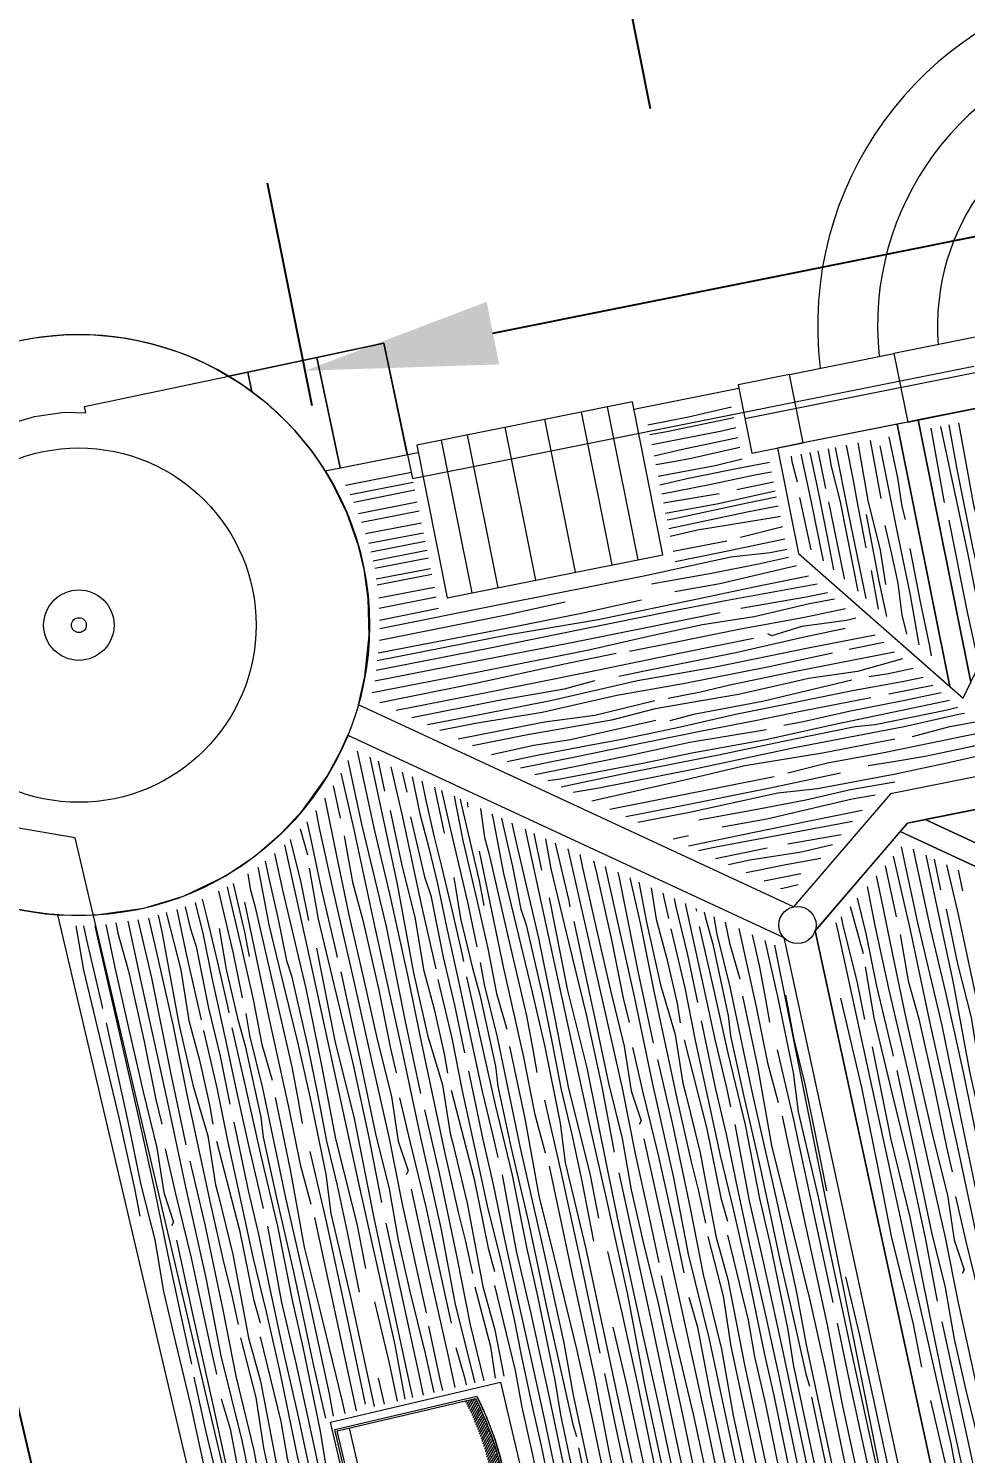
# Model space of a CAD drawing. Header units: millimetres. Extents: x -17502 to -16646, y 1856 to 2034.
# Drawn here: x -17043.907 to -17043.027, y 1868.17 to 1869.51 of the extents above; entities that cross this region are included whole.
import ezdxf

# ---------------------------------------------------------------- set-up
doc = ezdxf.new("R2010")
doc.units = ezdxf.units.MM
doc.layers.get('0').update_dxf_attribs({"lineweight": 9})
doc.layers.get('Defpoints').update_dxf_attribs({"lineweight": 9})
doc.layers.add('blocs', color=7, linetype='Continuous')
doc.styles.get("Standard").update_dxf_attribs({"font": 'times.ttf'})
doc.dimstyles.get("Standard").update_dxf_attribs({"dimtxt": 0.18, "dimasz": 0.18, "dimexe": 0.18, "dimexo": 0.0625, "dimgap": 0.09, "dimtad": 0, "dimtih": 1, "dimtoh": 1, "dimzin": 0, "dimdsep": 46, "dimtxsty": 'Standard', "dimcen": 0.09, "dimadec": 0, "dimazin": 0, "dimtfac": 1, "dimtofl": 0, "dimtmove": 0, "dimatfit": 3, "dimfxl": 1, "dimtolj": 1, "dimtzin": 0, "dimarcsym": 0})
picture_1 = doc.add_image_def('image4.jpg', size_in_pixel=(1012, 939))

# ---------------------------------------------------------------- blocks, each defined once
blk = doc.blocks.new('*D489')
at = {"color": 0, "lineweight": -2, "transparency": 16777216}
for p, q in [((-17047.9288, 1868.2725), (-17048.5349, 1867.3979)), ((-17048.2844, 1867.4434), (-17046.349, 1866.1021)), ((-17043.889, 1864.3972), (-17045.8243, 1865.7384)), ((-17043.2375, 1865.0212), (-17043.8436, 1864.1467))]:
    blk.add_line(p, q, dxfattribs=at)
at = {"color": 0, "lineweight": 9, "transparency": 16777216}
for points in [[(-17048.2673, 1867.468), (-17048.3015, 1867.4187), (-17048.4323, 1867.5459)], [(-17043.8719, 1864.4218), (-17043.9061, 1864.3725), (-17043.741, 1864.2946)]]:
    blk.add_solid(points, dxfattribs=at)
at = {"layer": 'Defpoints', "color": 0, "lineweight": 9, "transparency": 16777216}
for p in [(-17047.8932, 1868.3239), (-17048.4323, 1867.5459), (-17043.2019, 1865.0726)]:
    blk.add_point(p, dxfattribs=at)
at = {"color": 0, "lineweight": 9, "transparency": 16777216, "insert": (-17046.0867, 1865.9203), "char_height": 0.18, "attachment_point": 5}
blk.add_mtext('\\A1;env 28.50', dxfattribs=at)
blk = doc.blocks.new('*D494')
at = {"color": 0, "lineweight": -2, "transparency": 16777216}
for p, q in [((-17041.7187, 1869.5506), (-17041.7587, 1869.7505)), ((-17041.8999, 1869.5387), (-17042.1813, 1869.4823)), ((-17043.4708, 1869.224), (-17042.545, 1869.4095)), ((-17043.6407, 1869.1556), (-17043.6826, 1869.3651))]:
    blk.add_line(p, q, dxfattribs=at)
at = {"color": 0, "lineweight": 9, "transparency": 16777216}
for points in [[(-17041.9058, 1869.5681), (-17041.894, 1869.5093), (-17041.7234, 1869.574)], [(-17043.4767, 1869.2534), (-17043.4649, 1869.1946), (-17043.6473, 1869.1886)]]:
    blk.add_solid(points, dxfattribs=at)
at = {"layer": 'Defpoints', "color": 0, "lineweight": 9, "transparency": 16777216}
for p in [(-17041.7234, 1869.574), (-17041.7064, 1869.4893), (-17043.6284, 1869.0944)]:
    blk.add_point(p, dxfattribs=at)
at = {"color": 0, "lineweight": 9, "transparency": 16777216, "insert": (-17042.3631, 1869.4459), "char_height": 0.18, "attachment_point": 5, "rotation": 90}
blk.add_mtext('\\A1;9.76', dxfattribs=at)
blk = doc.blocks.new('*D499')
at = {"color": 0, "lineweight": -2, "transparency": 16777216}
for p, q in [((-17043.9405, 1868.6626), (-17044.1935, 1868.6032)), ((-17043.9771, 1868.4691), (-17043.836, 1867.8684)), ((-17043.522, 1866.5322), (-17043.6632, 1867.1329)), ((-17043.403, 1866.3752), (-17043.6561, 1866.3158))]:
    blk.add_line(p, q, dxfattribs=at)
at = {"color": 0, "lineweight": 9, "transparency": 16777216}
for points in [[(-17044.0063, 1868.4623), (-17043.9479, 1868.476), (-17044.0183, 1868.6444)], [(-17043.5512, 1866.5253), (-17043.4928, 1866.5391), (-17043.4809, 1866.357)]]:
    blk.add_solid(points, dxfattribs=at)
at = {"layer": 'Defpoints', "color": 0, "lineweight": 9, "transparency": 16777216}
for p in [(-17043.8796, 1868.6769), (-17044.0183, 1868.6444), (-17043.3422, 1866.3895)]:
    blk.add_point(p, dxfattribs=at)
at = {"color": 0, "lineweight": 9, "transparency": 16777216, "insert": (-17043.7496, 1867.5007), "char_height": 0.18, "attachment_point": 5, "rotation": 90}
blk.add_mtext('\\A1;11.69', dxfattribs=at)
blk = doc.blocks.new('*D505')
at = {"color": 0, "lineweight": -2, "transparency": 16777216}
for p, q in [((-17043.6194, 1870.9154), (-17043.6548, 1871.0919)), ((-17043.5428, 1870.7471), (-17043.7605, 1870.7035)), ((-17043.2361, 1869.8196), (-17043.5701, 1869.7527)), ((-17043.3582, 1869.6116), (-17043.3229, 1869.4351))]:
    blk.add_line(p, q, dxfattribs=at)
at = {"color": 0, "lineweight": 9, "transparency": 16777216}
for points in [[(-17043.6488, 1870.9095), (-17043.59, 1870.9213), (-17043.584, 1870.7389)], [(-17043.3877, 1869.6057), (-17043.3288, 1869.6175), (-17043.3936, 1869.7881)]]:
    blk.add_solid(points, dxfattribs=at)
at = {"layer": 'Defpoints', "color": 0, "lineweight": 9, "transparency": 16777216}
for p in [(-17043.4815, 1870.7594), (-17043.1748, 1869.8319), (-17043.3936, 1869.7881)]:
    blk.add_point(p, dxfattribs=at)
at = {"color": 0, "lineweight": 9, "transparency": 16777216, "insert": (-17043.4888, 1870.2635), "char_height": 0.18, "attachment_point": 5, "rotation": 90}
blk.add_mtext('\\A1;4.83', dxfattribs=at)

msp = doc.modelspace()

# ---------------------------------------------------------------- hatches: boundary and pattern name
at = {"lineweight": 9}
h = msp.add_hatch(dxfattribs=at)
h.set_pattern_fill('ANSI31', color=252, scale=0.000602858, angle=193.2219, style=0)
h.set_pattern_definition([(238.221880835, (-18271.67972, 5705.6955937), (0.0016271413906, -0.0010080103321), [])])
edge = h.paths.add_edge_path()
edge.add_line((-17043.4643, 1868.1605), (-17043.474, 1868.1582))
edge.add_arc((-17043.7492, 1868.091), 0.2833, 13.7299, 27.0492)
edge.add_line((-17043.4969, 1868.2198), (-17043.4871, 1868.2221))
edge.add_arc((-17043.7437, 1868.0922), 0.2876, 13.7223, 26.8388, ccw=False)
edge = h.paths.add_edge_path()
edge.add_arc((-17043.7437, 1868.0922), 0.2876, -0.395, 12.7214, ccw=False)
edge.add_line((-17043.4561, 1868.0903), (-17043.586, 1868.0597))
edge.add_line((-17043.586, 1868.0597), (-17043.5883, 1868.0695))
edge.add_line((-17043.5883, 1868.0695), (-17043.466, 1868.0983))
edge.add_arc((-17043.7492, 1868.091), 0.2833, 1.4784, 12.7139)
edge.add_line((-17043.4729, 1868.1533), (-17043.4632, 1868.1556))

# ---------------------------------------------------------------- linework, layer by layer
for points in [[(-17041.8547, 1869.4497), (-17041.8093, 1869.4588), (-17041.7303, 1869.0645), (-17043.0972, 1868.7907), (-17043.1882, 1868.6846), (-17043.5972, 1868.8746), (-17043.5911, 1868.901), (-17043.5869, 1868.9395), (-17043.5879, 1868.9744), (-17043.5918, 1869.0016), (-17043.5972, 1869.0241), (-17043.608, 1869.055), (-17043.6215, 1869.0826), (-17043.6284, 1869.0944), (-17043.541, 1869.1119)], [(-17043.9216, 1869.1396), (-17043.9016, 1869.1456), (-17043.8736, 1869.1498), (-17043.8533, 1869.1492), (-17043.8545, 1869.1549), (-17043.7011, 1869.1874), (-17043.6363, 1869.2012), (-17043.5734, 1869.2145), (-17043.5464, 1869.0873), (-17043.4877, 1869.099), (-17043.3832, 1869.12), (-17043.1567, 1869.1653), (-17043.0188, 1869.193)], [(-17043.5512, 1869.1098), (-17043.5734, 1869.2145), (-17043.6363, 1869.2012), (-17043.6142, 1869.0972)], [(-17043.6142, 1869.0972), (-17043.6363, 1869.2012), (-17043.7011, 1869.1874), (-17043.6972, 1869.1688)], [(-17042.9408, 1869.202), (-17043.2339, 1869.1433)], [(-17043.6972, 1869.1688), (-17043.7011, 1869.1874), (-17043.7193, 1869.1836)], [(-17043.3383, 1869.1525), (-17043.2397, 1869.1722)], [(-17043.3586, 1869.006), (-17043.3874, 1869.1499)], [(-17043.3343, 1869.0109), (-17043.3631, 1869.1548)], [(-17043.4305, 1868.9916), (-17043.4593, 1869.1355)], [(-17043.3931, 1868.9991), (-17043.4219, 1869.143)], [(-17043.4902, 1868.9797), (-17043.519, 1869.1235)], [(-17043.4659, 1868.9845), (-17043.4947, 1869.1284)], [(-17042.7564, 1866.7627), (-17043.1679, 1868.662), (-17043.0811, 1868.7632), (-17041.7244, 1869.0349), (-17041.6435, 1868.6311), (-17041.5948, 1868.6409), (-17041.5938, 1868.6359), (-17042.4349, 1868.4633), (-17042.0982, 1866.6591), (-17042.7055, 1866.5275), (-17042.7296, 1866.6388)], [(-17043.3175, 1866.4257), (-17043.8635, 1868.7495), (-17043.922, 1868.7593)], [(-17042.7564, 1866.7627), (-17042.7055, 1866.5275), (-17042.1277, 1866.6527), (-17042.4662, 1868.4667), (-17043.0879, 1868.7552), (-17043.1679, 1868.662), (-17042.7564, 1866.7627)], [(-17043.2061, 1868.6486), (-17042.7801, 1866.5216)]]:
    msp.add_lwpolyline(points, dxfattribs=at)
for points in [[(-17042.9955, 1869.2245), (-17043.0938, 1869.2048), (-17043.0809, 1869.1404), (-17042.9826, 1869.1601)], [(-17043.0809, 1869.1404), (-17043.1791, 1869.1207), (-17043.192, 1869.1851), (-17043.0938, 1869.2048)], [(-17043.192, 1869.1851), (-17043.2403, 1869.1755), (-17043.2274, 1869.1111), (-17043.1791, 1869.1207)], [(-17043.0216, 1868.8957), (-17042.9386, 1869.0658), (-17042.9585, 1869.1649), (-17042.9826, 1869.1601), (-17043.071, 1869.1424)], [(-17043.3109, 1869.0156), (-17043.3397, 1869.1594), (-17043.5424, 1869.1188), (-17043.5136, 1868.975)], [(-17043.0413, 1868.8918), (-17043.0907, 1869.1384), (-17043.1791, 1869.1207), (-17043.2033, 1869.1159), (-17043.1834, 1869.0168)], [(-17043.0413, 1868.8918), (-17043.0289, 1868.8808), (-17043.0216, 1868.8957), (-17043.071, 1869.1424), (-17043.0809, 1869.1404), (-17043.0907, 1869.1384)], [(-17042.4644, 1868.488), (-17041.6484, 1868.6555), (-17041.7244, 1869.0349), (-17043.0645, 1868.7665)], [(-17043.1974, 1868.6556), (-17042.7349, 1866.5211), (-17043.3422, 1866.3895), (-17043.8796, 1868.6769), (-17043.8459, 1868.6766), (-17043.7989, 1868.6831), (-17043.7614, 1868.6946), (-17043.7223, 1868.7135), (-17043.6945, 1868.732), (-17043.6693, 1868.7538), (-17043.6497, 1868.775), (-17043.6266, 1868.8074), (-17043.6137, 1868.8312), (-17043.6071, 1868.846), (-17043.1974, 1868.6556)], [(-17042.4662, 1868.4667), (-17042.47, 1868.4869), (-17042.4644, 1868.488), (-17043.0645, 1868.7665), (-17043.0811, 1868.7632), (-17043.0879, 1868.7552)], [(-17043.4636, 1868.2375), (-17043.4282, 1868.0869), (-17043.5879, 1868.0494), (-17043.6233, 1868.2)], [(-17043.6059, 1868.1942), (-17043.591, 1868.1307), (-17043.6021, 1868.1281), (-17043.617, 1868.1916)]]:
    msp.add_lwpolyline(points, close=True, dxfattribs=at)
for points in [[(-17043.486, 1868.2244, -0.06042), (-17043.4619, 1868.159), (-17043.6036, 1868.1257), (-17043.6194, 1868.1931)], [(-17043.4871, 1868.2221, -0.057294), (-17043.4643, 1868.1605), (-17043.6021, 1868.1281), (-17043.617, 1868.1916)]]:
    msp.add_lwpolyline(points, format="xyb", close=True, dxfattribs=at)
for centre, radius in [((-17043.8599, 1868.9494), 0.2732), ((-17043.8599, 1868.9494), 0.1666), ((-17043.8599, 1868.9494), 0.0331), ((-17043.8599, 1868.9494), 0.00698), ((-17043.1845, 1868.6674), 0.0175)]:
    msp.add_circle(centre, radius, dxfattribs=at)
for centre, radius, start, end in [((-17042.8379, 1869.2312), 0.3276, 15.0103, 187.0668), ((-17042.8379, 1869.2312), 0.2713, 15.7756, 186.1811), ((-17042.8379, 1869.2312), 0.215, 16.943, 184.8293), ((-17043.8599, 1868.9494), 0.2732, 32.0489, 265.8696), ((-17043.7437, 1868.0922), 0.2896, 359.292, 27.1518)]:
    msp.add_arc(centre, radius, start, end, dxfattribs=at)
at = {"layer": 'blocs', "lineweight": 9}
for points in [[(-17043.2464, 1869.1544), (-17043.2869, 1869.1451), (-17043.325, 1869.1374)], [(-17043.2443, 1869.1444), (-17043.3074, 1869.1313), (-17043.3233, 1869.1285)], [(-17043.2424, 1869.1348), (-17043.2556, 1869.1319), (-17043.3214, 1869.119)], [(-17043.0592, 1869.1345), (-17043.0466, 1869.0647)], [(-17043.0502, 1869.1363), (-17043.0248, 1869.0173), (-17043.0099, 1868.9427)], [(-17043.0422, 1869.1379), (-17043.035, 1869.0976), (-17043.02, 1869.0226), (-17043.0079, 1868.97), (-17043.0048, 1868.9532)], [(-17043.033, 1869.1398), (-17043.0189, 1869.0623), (-17043.0013, 1868.9959)], [(-17043.2406, 1869.1255), (-17043.2926, 1869.1146), (-17043.3192, 1869.1084)], [(-17043.1277, 1869.1208), (-17043.1184, 1869.0666), (-17043.1067, 1869.0198), (-17043.1017, 1868.9876)], [(-17043.1163, 1869.1231), (-17043.1062, 1869.0686)], [(-17043.0986, 1869.1266), (-17043.0939, 1869.1043), (-17043.0906, 1869.0878), (-17043.0864, 1869.061), (-17043.0832, 1869.0489)], [(-17043.2387, 1869.1163), (-17043.2843, 1869.106), (-17043.301, 1869.1031), (-17043.3176, 1869.1003)], [(-17043.1903, 1869.1083), (-17043.1899, 1869.1032), (-17043.1847, 1869.0841)], [(-17043.1813, 1869.1101), (-17043.1718, 1869.0666), (-17043.1641, 1869.0279), (-17043.1605, 1869.01)], [(-17043.1728, 1869.1118), (-17043.1656, 1869.0778), (-17043.1569, 1869.0341), (-17043.1506, 1869.0013)], [(-17043.1652, 1869.1133), (-17043.1581, 1869.0778)], [(-17043.1557, 1869.1152), (-17043.1529, 1869.0985), (-17043.1445, 1869.0655), (-17043.1324, 1869.0052), (-17043.1278, 1868.9813)], [(-17043.149, 1869.1165), (-17043.1367, 1869.0549), (-17043.1201, 1868.9745)], [(-17043.1387, 1869.1186), (-17043.132, 1869.0854), (-17043.1287, 1869.0664), (-17043.1203, 1869.0222)], [(-17043.1072, 1869.1179), (-17043.0915, 1869.0396), (-17043.0786, 1868.9776), (-17043.0704, 1868.9308)], [(-17043.5474, 1869.0928), (-17043.6093, 1869.0806)], [(-17043.2365, 1869.1054), (-17043.2617, 1869.0993), (-17043.3154, 1869.0893)], [(-17043.2108, 1869.1025), (-17043.2434, 1869.096), (-17043.287, 1869.0872), (-17043.3138, 1869.0811)], [(-17043.209, 1869.0934), (-17043.2245, 1869.0904), (-17043.2671, 1869.0814), (-17043.3121, 1869.0727)], [(-17043.5456, 1869.0834), (-17043.605, 1869.0718)], [(-17043.2071, 1869.084), (-17043.2236, 1869.0803), (-17043.2416, 1869.0767)], [(-17043.5441, 1869.0762), (-17043.6016, 1869.0647)], [(-17043.2582, 1869.0729), (-17043.3103, 1869.0641)], [(-17043.2054, 1869.0753), (-17043.2586, 1869.0634), (-17043.3084, 1869.0544)], [(-17043.2043, 1869.0697), (-17043.2318, 1869.0642), (-17043.3017, 1869.0491), (-17043.3071, 1869.0481)], [(-17043.1827, 1869.0695), (-17043.172, 1869.0201)], [(-17043.5419, 1869.0651), (-17043.5971, 1869.0542)], [(-17043.5402, 1869.0565), (-17043.5941, 1869.0458)], [(-17043.2026, 1869.0613), (-17043.2318, 1869.0557), (-17043.3055, 1869.0401)], [(-17043.1552, 1869.0653), (-17043.1472, 1869.0257), (-17043.1407, 1868.9933), (-17043.1406, 1868.9925)], [(-17043.12, 1869.0536), (-17043.1082, 1868.9923), (-17043.1008, 1868.9575)], [(-17043.5379, 1869.0453), (-17043.5905, 1869.0354)], [(-17043.2006, 1869.0516), (-17043.2055, 1869.0507), (-17043.2785, 1869.0388), (-17043.3041, 1869.0328)], [(-17043.1987, 1869.0417), (-17043.2007, 1869.0413), (-17043.2381, 1869.0319)], [(-17043.1025, 1869.0431), (-17043.0967, 1869.019), (-17043.0902, 1868.9889), (-17043.0865, 1868.9588), (-17043.0824, 1868.9428), (-17043.082, 1868.9409)], [(-17043.0422, 1869.048), (-17043.0249, 1868.9617), (-17043.0174, 1868.9273)], [(-17043.536, 1869.0359), (-17043.5873, 1869.0261)], [(-17043.5344, 1869.0279), (-17043.5854, 1869.0181)], [(-17043.2508, 1869.0284), (-17043.3012, 1869.0185)], [(-17043.1964, 1869.0304), (-17043.2546, 1869.0179), (-17043.2993, 1869.0089)], [(-17043.5327, 1869.0195), (-17043.5834, 1869.0097)], [(-17043.5313, 1869.0125), (-17043.5818, 1869.0026)], [(-17043.1944, 1869.0204), (-17043.2102, 1869.0174), (-17043.2472, 1869.0132), (-17043.3289, 1868.9954), (-17043.4613, 1868.9692), (-17043.5771, 1868.9459)], [(-17043.1929, 1869.0131), (-17043.221, 1869.0067), (-17043.2652, 1868.9981), (-17043.3218, 1868.9878)], [(-17043.0789, 1869.0216), (-17043.0689, 1868.9697), (-17043.0608, 1868.9311), (-17043.0589, 1868.9206)], [(-17043.5293, 1869.0024), (-17043.5804, 1868.9925)], [(-17043.1854, 1869.0051), (-17043.2575, 1868.9881), (-17043.2997, 1868.9807)], [(-17043.1151, 1869.0008), (-17043.1085, 1868.9643)], [(-17043.5282, 1868.997), (-17043.5795, 1868.9869)], [(-17043.1742, 1868.9953), (-17043.2192, 1868.9863), (-17043.2785, 1868.9738), (-17043.3719, 1868.9544), (-17043.4571, 1868.9399), (-17043.5794, 1868.9157)], [(-17043.1659, 1868.988), (-17043.252, 1868.9722), (-17043.307, 1868.9616), (-17043.4092, 1868.941), (-17043.4749, 1868.9273)], [(-17043.1498, 1868.9738), (-17043.1731, 1868.9694), (-17043.2251, 1868.9573), (-17043.2737, 1868.9496), (-17043.3218, 1868.9394), (-17043.3806, 1868.926), (-17043.4843, 1868.9051), (-17043.5843, 1868.8859)], [(-17043.5258, 1868.9847), (-17043.5779, 1868.9747)], [(-17043.524, 1868.9758), (-17043.5776, 1868.9652)], [(-17043.3312, 1868.9728), (-17043.3891, 1868.9601), (-17043.4563, 1868.9465)], [(-17043.1564, 1868.9797), (-17043.1764, 1868.9756), (-17043.2378, 1868.9649)], [(-17043.2573, 1868.9609), (-17043.3266, 1868.947), (-17043.4001, 1868.9322), (-17043.4957, 1868.9135), (-17043.5818, 1868.8966)], [(-17043.4029, 1868.9711), (-17043.4584, 1868.9589), (-17043.5162, 1868.9472), (-17043.5773, 1868.9351)], [(-17043.5218, 1868.965), (-17043.5773, 1868.9539)], [(-17043.1394, 1868.9647), (-17043.1779, 1868.9566), (-17043.2397, 1868.9453), (-17043.2982, 1868.9335), (-17043.3424, 1868.9246)], [(-17043.4563, 1868.9465), (-17043.5786, 1868.9232)], [(-17043.1397, 1868.9462), (-17043.1822, 1868.9371), (-17043.2425, 1868.9233), (-17043.2908, 1868.9136), (-17043.3283, 1868.906), (-17043.3524, 1868.9012)], [(-17043.1295, 1868.956), (-17043.1384, 1868.9539), (-17043.1805, 1868.9481), (-17043.2086, 1868.9392), (-17043.2122, 1868.9412)], [(-17043.2257, 1868.9368), (-17043.294, 1868.9231), (-17043.3822, 1868.9048), (-17043.488, 1868.8835), (-17043.5616, 1868.8692)], [(-17043.1115, 1868.9401), (-17043.1744, 1868.9278), (-17043.263, 1868.9095), (-17043.3349, 1868.8969), (-17043.415, 1868.8784), (-17043.483, 1868.8652), (-17043.5322, 1868.8555)], [(-17043.1034, 1868.933), (-17043.136, 1868.9266)], [(-17043.4749, 1868.9273), (-17043.5804, 1868.9066)], [(-17043.3548, 1868.9226), (-17043.4051, 1868.9125), (-17043.4854, 1868.8947), (-17043.577, 1868.8763)], [(-17043.1515, 1868.923), (-17043.2112, 1868.9101), (-17043.2918, 1868.8943), (-17043.3542, 1868.8832), (-17043.4245, 1868.8671), (-17043.4871, 1868.8569), (-17043.5207, 1868.8502)], [(-17043.0932, 1868.924), (-17043.1911, 1868.9048), (-17043.2481, 1868.8928), (-17043.2757, 1868.8863), (-17043.3059, 1868.8803)], [(-17043.0859, 1868.9176), (-17043.1281, 1868.9058), (-17043.1741, 1868.8993), (-17043.1848, 1868.8967), (-17043.2399, 1868.8842), (-17043.2566, 1868.8813), (-17043.3184, 1868.8707), (-17043.3594, 1868.8601), (-17043.4399, 1868.8458), (-17043.4899, 1868.8358)], [(-17043.0757, 1868.9086), (-17043.099, 1868.9037), (-17043.1172, 1868.9009)], [(-17043.3754, 1868.8971), (-17043.4038, 1868.8892), (-17043.4667, 1868.8781), (-17043.5468, 1868.8623)], [(-17043.0662, 1868.9003), (-17043.0845, 1868.8963), (-17043.1342, 1868.8872), (-17043.199, 1868.8742), (-17043.2426, 1868.8654), (-17043.2944, 1868.8535), (-17043.3497, 1868.8419), (-17043.3817, 1868.8359), (-17043.4291, 1868.8269), (-17043.4575, 1868.8208)], [(-17043.1333, 1868.8977), (-17043.2173, 1868.8775), (-17043.2823, 1868.8653), (-17043.3045, 1868.8595)], [(-17043.0573, 1868.8925), (-17043.0985, 1868.8846)], [(-17043.3186, 1868.8782), (-17043.3748, 1868.8645), (-17043.4223, 1868.8582), (-17043.5034, 1868.8421)], [(-17043.1156, 1868.8811), (-17043.18, 1868.8686), (-17043.2227, 1868.8596), (-17043.2744, 1868.8496), (-17043.3302, 1868.8384), (-17043.3949, 1868.8249), (-17043.4447, 1868.8149)], [(-17043.0415, 1868.8786), (-17043.0804, 1868.8704), (-17043.1478, 1868.8564), (-17043.2141, 1868.8416), (-17043.2837, 1868.829), (-17043.3282, 1868.8196), (-17043.4075, 1868.8045), (-17043.4189, 1868.8029)], [(-17042.7372, 1868.8833), (-17042.8155, 1868.8676), (-17042.8775, 1868.8546), (-17042.9304, 1868.8454), (-17042.9707, 1868.8363), (-17043.0424, 1868.82), (-17043.094, 1868.8091), (-17043.1658, 1868.7956), (-17043.2028, 1868.7914), (-17043.2844, 1868.7736), (-17043.3345, 1868.7637)], [(-17043.0495, 1868.8856), (-17043.0868, 1868.878), (-17043.1348, 1868.8684), (-17043.1792, 1868.8585), (-17043.1972, 1868.8549)], [(-17042.812, 1868.8786), (-17042.8361, 1868.8728), (-17042.8662, 1868.8663), (-17042.8963, 1868.8625), (-17042.9123, 1868.8584), (-17042.9905, 1868.8417), (-17043.0645, 1868.8258), (-17043.0961, 1868.8204), (-17043.1179, 1868.817)], [(-17042.8544, 1868.8911), (-17042.8987, 1868.8831), (-17042.952, 1868.8715), (-17043.0005, 1868.8612), (-17043.043, 1868.8536), (-17043.0768, 1868.8445)], [(-17043.034, 1868.8719), (-17043.0439, 1868.8694), (-17043.1114, 1868.8558), (-17043.1302, 1868.8538), (-17043.1874, 1868.8423), (-17043.2573, 1868.8273), (-17043.3415, 1868.8108), (-17043.3846, 1868.8017), (-17043.4065, 1868.7971)], [(-17043.0275, 1868.8663), (-17043.0344, 1868.8652), (-17043.0841, 1868.8538), (-17043.1873, 1868.8339), (-17043.2826, 1868.8138), (-17043.3726, 1868.7957), (-17043.3953, 1868.7919)], [(-17042.9089, 1868.8679), (-17043.018, 1868.8469), (-17043.1034, 1868.8292), (-17043.1562, 1868.8195), (-17043.1937, 1868.8101)], [(-17043.3176, 1868.8596), (-17043.3978, 1868.8416), (-17043.4323, 1868.8361), (-17043.4722, 1868.8276)], [(-17043.2137, 1868.8511), (-17043.2857, 1868.8389), (-17043.3445, 1868.8261), (-17043.425, 1868.8099), (-17043.4314, 1868.8087)], [(-17043.093, 1868.8421), (-17043.161, 1868.8289), (-17043.234, 1868.817), (-17043.2908, 1868.8037), (-17043.3779, 1868.7838)], [(-17043.5982, 1868.8308), (-17043.5958, 1868.8197), (-17043.5819, 1868.7561), (-17043.568, 1868.6966), (-17043.551, 1868.6204), (-17043.5379, 1868.5561), (-17043.5162, 1868.4542), (-17043.5033, 1868.3973), (-17043.4964, 1868.3698), (-17043.4899, 1868.3398)], [(-17043.5863, 1868.8252), (-17043.5733, 1868.764), (-17043.561, 1868.7075), (-17043.5454, 1868.6226), (-17043.5321, 1868.5639), (-17043.5182, 1868.5172), (-17043.511, 1868.4713), (-17043.5082, 1868.4606), (-17043.4948, 1868.4058), (-17043.4917, 1868.3891), (-17043.4801, 1868.3274), (-17043.4689, 1868.2866), (-17043.4605, 1868.2432)], [(-17043.6071, 1868.8222), (-17043.5941, 1868.7623), (-17043.5712, 1868.6659), (-17043.5532, 1868.5767), (-17043.5389, 1868.5089)], [(-17043.5785, 1868.8216), (-17043.5727, 1868.7933)], [(-17043.5666, 1868.8161), (-17043.5556, 1868.7688), (-17043.5382, 1868.6867), (-17043.5245, 1868.6262)], [(-17043.5559, 1868.8111), (-17043.5518, 1868.7922)], [(-17043.6208, 1868.7982), (-17043.6174, 1868.7827), (-17043.6142, 1868.768)], [(-17043.6137, 1868.8101), (-17043.6014, 1868.7571), (-17043.5818, 1868.665), (-17043.557, 1868.553), (-17043.5395, 1868.4705), (-17043.5198, 1868.3822), (-17043.5061, 1868.3105), (-17043.4878, 1868.2368)], [(-17043.5466, 1868.8068), (-17043.5394, 1868.772), (-17043.531, 1868.74), (-17043.5227, 1868.7061), (-17043.5143, 1868.6657), (-17043.5016, 1868.6074), (-17043.4911, 1868.5589), (-17043.4807, 1868.511), (-17043.4701, 1868.4668), (-17043.4662, 1868.4489)], [(-17043.5376, 1868.8026), (-17043.5334, 1868.7832), (-17043.5264, 1868.7513), (-17043.5192, 1868.7224), (-17043.5091, 1868.6804), (-17043.4997, 1868.6393), (-17043.4983, 1868.633)], [(-17043.2064, 1868.8066), (-17043.3041, 1868.7874), (-17043.361, 1868.776)], [(-17043.1442, 1868.8103), (-17043.2102, 1868.796), (-17043.3006, 1868.7778), (-17043.3459, 1868.769)], [(-17043.0929, 1868.8018), (-17043.1347, 1868.7944), (-17043.1766, 1868.7849), (-17043.2208, 1868.7763), (-17043.2773, 1868.766)], [(-17043.6289, 1868.7869), (-17043.6287, 1868.7863), (-17043.6176, 1868.7324), (-17043.6057, 1868.6755), (-17043.5925, 1868.6172), (-17043.5791, 1868.5585), (-17043.5661, 1868.5061), (-17043.5597, 1868.4641), (-17043.5503, 1868.4361), (-17043.5522, 1868.4325)], [(-17043.5256, 1868.797), (-17043.5252, 1868.7952), (-17043.5166, 1868.7539)], [(-17043.519, 1868.794), (-17043.5116, 1868.7611), (-17043.4945, 1868.6888), (-17043.4858, 1868.6469)], [(-17043.5073, 1868.7886), (-17043.4991, 1868.7469), (-17043.4866, 1868.6937), (-17043.4756, 1868.6454), (-17043.4673, 1868.603), (-17043.4577, 1868.5694)], [(-17043.5015, 1868.7859), (-17043.5008, 1868.7827), (-17043.4838, 1868.7089), (-17043.4793, 1868.6859)], [(-17043.1116, 1868.7894), (-17043.1331, 1868.7856), (-17043.2132, 1868.7668), (-17043.2554, 1868.7594)], [(-17043.6372, 1868.7752), (-17043.6339, 1868.7584), (-17043.6213, 1868.7005), (-17043.6018, 1868.6158), (-17043.5845, 1868.5386), (-17043.5682, 1868.4665), (-17043.5559, 1868.405), (-17043.5432, 1868.3466), (-17043.5336, 1868.3026)], [(-17043.5673, 1868.7752), (-17043.5568, 1868.7249), (-17043.5437, 1868.6733), (-17043.5361, 1868.6256), (-17043.5261, 1868.5883), (-17043.5165, 1868.5462), (-17043.5135, 1868.5281)], [(-17043.495, 1868.7828), (-17043.4942, 1868.7781)], [(-17043.4824, 1868.777), (-17043.4786, 1868.7496), (-17043.4742, 1868.7336), (-17043.4563, 1868.6558), (-17043.4392, 1868.582), (-17043.4333, 1868.5505), (-17043.4295, 1868.5287)], [(-17043.4717, 1868.772), (-17043.4709, 1868.7685), (-17043.4609, 1868.7158), (-17043.4512, 1868.6756), (-17043.4338, 1868.6042), (-17043.4221, 1868.5527), (-17043.4074, 1868.4812), (-17043.4027, 1868.4442), (-17043.3835, 1868.3629), (-17043.3553, 1868.2309), (-17043.2742, 1867.8578)], [(-17043.1238, 1868.7752), (-17043.1749, 1868.7649), (-17043.2342, 1868.7524), (-17043.2868, 1868.7415)], [(-17043.652, 1868.7577), (-17043.6451, 1868.7334)], [(-17043.6457, 1868.7645), (-17043.6428, 1868.7521), (-17043.6326, 1868.7029), (-17043.6184, 1868.6427), (-17043.6172, 1868.637)], [(-17043.5481, 1868.7691), (-17043.5349, 1868.7128), (-17043.5292, 1868.6952), (-17043.5175, 1868.6371), (-17043.5068, 1868.592), (-17043.4975, 1868.5471)], [(-17043.4626, 1868.7678), (-17043.4611, 1868.7608), (-17043.4524, 1868.7223), (-17043.4444, 1868.6822), (-17043.4394, 1868.6676), (-17043.4239, 1868.5995), (-17043.4152, 1868.5564), (-17043.4067, 1868.5123), (-17043.3965, 1868.4705), (-17043.3873, 1868.4265), (-17043.3761, 1868.3701)], [(-17043.453, 1868.7633), (-17043.4493, 1868.7462), (-17043.4278, 1868.6549), (-17043.4131, 1868.5825), (-17043.3997, 1868.5136), (-17043.3796, 1868.4338), (-17043.3716, 1868.3917)], [(-17043.4405, 1868.7575), (-17043.4232, 1868.6779), (-17043.4015, 1868.5786), (-17043.3784, 1868.4722), (-17043.365, 1868.413), (-17043.3442, 1868.32), (-17043.3283, 1868.235), (-17043.2499, 1867.8698)], [(-17043.1329, 1868.7646), (-17043.2076, 1868.7508), (-17043.2627, 1868.7402), (-17043.2776, 1868.7372)], [(-17043.6612, 1868.7477), (-17043.6513, 1868.7074), (-17043.644, 1868.6715)], [(-17043.6106, 1868.7513), (-17043.6028, 1868.7078), (-17043.5929, 1868.672), (-17043.5781, 1868.6061), (-17043.567, 1868.5514), (-17043.5616, 1868.5283)], [(-17043.4322, 1868.7536), (-17043.4251, 1868.7189)], [(-17043.4212, 1868.7485), (-17043.4163, 1868.7202), (-17043.3994, 1868.6499), (-17043.3832, 1868.5832), (-17043.3684, 1868.5151), (-17043.3567, 1868.4539)], [(-17043.4123, 1868.7444), (-17043.3995, 1868.69), (-17043.3983, 1868.6844)], [(-17043.2869, 1868.7514), (-17043.3013, 1868.7482)], [(-17043.1434, 1868.7523), (-17043.1934, 1868.7435)], [(-17043.676, 1868.7347), (-17043.6681, 1868.6988), (-17043.6467, 1868.6076), (-17043.632, 1868.5352), (-17043.6186, 1868.4662), (-17043.5985, 1868.3864), (-17043.5904, 1868.3444)], [(-17043.6665, 1868.7429), (-17043.642, 1868.6306), (-17043.6204, 1868.5313), (-17043.5972, 1868.4248), (-17043.5838, 1868.3657), (-17043.563, 1868.2726), (-17043.5535, 1868.2214)], [(-17043.4838, 1868.7369), (-17043.461, 1868.6282), (-17043.442, 1868.543), (-17043.4315, 1868.4904), (-17043.4215, 1868.4531)], [(-17043.4004, 1868.7389), (-17043.383, 1868.6631), (-17043.3656, 1868.586), (-17043.3494, 1868.5139), (-17043.337, 1868.4523), (-17043.3243, 1868.394), (-17043.3148, 1868.35)], [(-17043.3891, 1868.7336), (-17043.3868, 1868.7228), (-17043.3736, 1868.6646), (-17043.3603, 1868.6059), (-17043.3473, 1868.5535), (-17043.3408, 1868.5114), (-17043.3315, 1868.4834), (-17043.3334, 1868.4798)], [(-17043.213, 1868.7396), (-17043.2616, 1868.7298)], [(-17043.1517, 1868.7427), (-17043.1808, 1868.7359), (-17043.2293, 1868.7283), (-17043.2492, 1868.724)], [(-17043.0946, 1868.7321), (-17043.0789, 1868.6642), (-17043.0594, 1868.5722), (-17043.0345, 1868.4602), (-17043.017, 1868.3777), (-17042.9973, 1868.2894), (-17042.9836, 1868.2177), (-17042.9638, 1868.1379), (-17042.9495, 1868.0701), (-17042.8802, 1867.744)], [(-17043.0871, 1868.7408), (-17043.0716, 1868.6695), (-17043.0487, 1868.573), (-17043.0307, 1868.4839), (-17043.0164, 1868.4161)], [(-17043.0758, 1868.7386), (-17043.0733, 1868.7269), (-17043.0594, 1868.6632), (-17043.0455, 1868.6038), (-17043.0285, 1868.5276), (-17043.0154, 1868.4633), (-17042.9937, 1868.3614), (-17042.9808, 1868.3045), (-17042.9739, 1868.277), (-17042.9674, 1868.247)], [(-17043.0639, 1868.733), (-17043.0508, 1868.6712), (-17043.0385, 1868.6147), (-17043.0229, 1868.5298), (-17043.0096, 1868.4711), (-17042.9957, 1868.4244), (-17042.9885, 1868.3785), (-17042.9857, 1868.3678), (-17042.9723, 1868.3129), (-17042.9692, 1868.2962), (-17042.9576, 1868.2346), (-17042.9464, 1868.1938), (-17042.9308, 1868.1136), (-17042.8527, 1867.75)], [(-17043.6917, 1868.7218), (-17043.6914, 1868.7205), (-17043.6813, 1868.6677), (-17043.6716, 1868.6275), (-17043.6542, 1868.5561), (-17043.6425, 1868.5047), (-17043.6279, 1868.4332), (-17043.6231, 1868.3962), (-17043.604, 1868.3148), (-17043.5825, 1868.2145)], [(-17043.6847, 1868.7273), (-17043.6816, 1868.7128), (-17043.6729, 1868.6742), (-17043.6648, 1868.6341), (-17043.6599, 1868.6195), (-17043.6444, 1868.5514), (-17043.6357, 1868.5083), (-17043.6271, 1868.4642), (-17043.617, 1868.4225), (-17043.6077, 1868.3785), (-17043.5965, 1868.322)], [(-17043.6435, 1868.7209), (-17043.6351, 1868.6728), (-17043.6182, 1868.6025), (-17043.6021, 1868.5358), (-17043.5873, 1868.4677), (-17043.5755, 1868.4066)], [(-17043.3763, 1868.7277), (-17043.374, 1868.7194), (-17043.3592, 1868.6535), (-17043.3482, 1868.5987), (-17043.3427, 1868.5756)], [(-17043.3651, 1868.7225), (-17043.363, 1868.7124), (-17043.3381, 1868.6003), (-17043.3206, 1868.5178), (-17043.3009, 1868.4296), (-17043.2872, 1868.3579), (-17043.2675, 1868.2781), (-17043.2532, 1868.2102), (-17043.1838, 1867.8842)], [(-17043.1626, 1868.7299), (-17043.1953, 1868.7239), (-17043.2327, 1868.7164)], [(-17043.1022, 1868.7232), (-17043.0949, 1868.6899), (-17043.0917, 1868.6752)], [(-17043.0561, 1868.7294), (-17043.0502, 1868.7005)], [(-17043.0443, 1868.7239), (-17043.0331, 1868.676), (-17043.0157, 1868.5938), (-17043.002, 1868.5334)], [(-17043.0335, 1868.7189), (-17043.0293, 1868.6994)], [(-17043.7148, 1868.7064), (-17043.7043, 1868.6608), (-17043.6997, 1868.6379)], [(-17043.701, 1868.7156), (-17043.699, 1868.7015), (-17043.6946, 1868.6856), (-17043.6767, 1868.6077), (-17043.6597, 1868.5339), (-17043.6538, 1868.5024), (-17043.65, 1868.4807)], [(-17043.5076, 1868.7122), (-17043.5011, 1868.6736), (-17043.4899, 1868.6267), (-17043.4831, 1868.6019), (-17043.4684, 1868.5346), (-17043.4662, 1868.5159), (-17043.4538, 1868.4589), (-17043.4377, 1868.3892), (-17043.4199, 1868.3053), (-17043.41, 1868.2623), (-17043.3955, 1868.1978), (-17043.3921, 1868.1863)], [(-17043.3532, 1868.717), (-17043.3524, 1868.7132), (-17043.3344, 1868.6241), (-17043.3201, 1868.5563)], [(-17043.342, 1868.7117), (-17043.3321, 1868.6678), (-17043.3191, 1868.6035), (-17043.2973, 1868.5015), (-17043.2845, 1868.4447), (-17043.2776, 1868.4172), (-17043.271, 1868.3871)], [(-17043.3335, 1868.7078), (-17043.3265, 1868.67), (-17043.3132, 1868.6113), (-17043.2993, 1868.5645), (-17043.2921, 1868.5187), (-17043.2893, 1868.508), (-17043.276, 1868.4531), (-17043.2728, 1868.4364), (-17043.2613, 1868.3747), (-17043.25, 1868.334), (-17043.2344, 1868.2537), (-17043.1563, 1867.8902)], [(-17043.1814, 1868.7155), (-17043.2159, 1868.7085)], [(-17043.1838, 1868.7052), (-17043.1982, 1868.7019), (-17043.2006, 1868.7015)], [(-17043.1104, 1868.7136), (-17043.1062, 1868.6934), (-17043.0951, 1868.6396), (-17043.0832, 1868.5827), (-17043.07, 1868.5244), (-17043.0566, 1868.4657), (-17043.0436, 1868.4133), (-17043.0372, 1868.3713), (-17043.0278, 1868.3433), (-17043.0297, 1868.3396)], [(-17043.744, 1868.6918), (-17043.7396, 1868.6743), (-17043.7296, 1868.6323), (-17043.7201, 1868.5912), (-17043.7188, 1868.5849)], [(-17043.7288, 1868.6992), (-17043.7149, 1868.6407), (-17043.7063, 1868.5989)], [(-17043.7204, 1868.7032), (-17043.7196, 1868.6989), (-17043.7071, 1868.6457), (-17043.6961, 1868.5973), (-17043.6878, 1868.555), (-17043.6781, 1868.5214)], [(-17043.4179, 1868.6931), (-17043.4005, 1868.6057), (-17043.3825, 1868.533), (-17043.3638, 1868.4396), (-17043.3523, 1868.3847), (-17043.3302, 1868.2829), (-17043.3154, 1868.2174)], [(-17043.322, 1868.7024), (-17043.3173, 1868.6729), (-17043.3073, 1868.6357), (-17043.2977, 1868.5936), (-17043.2946, 1868.5754)], [(-17043.3111, 1868.6974), (-17043.3057, 1868.6736)], [(-17043.3003, 1868.6923), (-17043.2987, 1868.6845), (-17043.2879, 1868.6394), (-17043.2786, 1868.5944)], [(-17043.1283, 1868.6927), (-17043.1203, 1868.6593), (-17043.1101, 1868.61), (-17043.0959, 1868.5498), (-17043.0947, 1868.5442)], [(-17043.1189, 1868.7037), (-17043.1114, 1868.6655), (-17043.0988, 1868.6077), (-17043.0793, 1868.523), (-17043.062, 1868.4458), (-17043.0457, 1868.3737), (-17043.0334, 1868.3122), (-17043.0207, 1868.2538), (-17043.0111, 1868.2098)], [(-17043.7778, 1868.6791), (-17043.7773, 1868.6768), (-17043.7642, 1868.6252), (-17043.7566, 1868.5775), (-17043.7466, 1868.5402), (-17043.737, 1868.4982), (-17043.734, 1868.48)], [(-17043.7679, 1868.6821), (-17043.7586, 1868.6386), (-17043.745, 1868.5781)], [(-17043.76, 1868.6845), (-17043.7554, 1868.6647), (-17043.7497, 1868.6471), (-17043.738, 1868.5891), (-17043.7272, 1868.544), (-17043.7179, 1868.499)], [(-17043.7506, 1868.6886), (-17043.7431, 1868.6581), (-17043.7348, 1868.6176), (-17043.7221, 1868.5593), (-17043.7116, 1868.5108), (-17043.7011, 1868.463), (-17043.6906, 1868.4188), (-17043.6866, 1868.4008)], [(-17043.7042, 1868.6888), (-17043.6815, 1868.5801), (-17043.6625, 1868.495), (-17043.652, 1868.4423), (-17043.642, 1868.405)], [(-17043.2899, 1868.6876), (-17043.2828, 1868.6547), (-17043.2722, 1868.6063), (-17043.2618, 1868.5584), (-17043.2512, 1868.5142), (-17043.2473, 1868.4963)], [(-17043.28, 1868.6829), (-17043.2794, 1868.6803)], [(-17043.2723, 1868.6794), (-17043.271, 1868.6741), (-17043.2642, 1868.6493), (-17043.2496, 1868.582), (-17043.2474, 1868.5632), (-17043.235, 1868.5062), (-17043.2188, 1868.4366), (-17043.201, 1868.3526), (-17043.1912, 1868.3096), (-17043.1767, 1868.2452), (-17043.1732, 1868.2337)], [(-17043.1351, 1868.6848), (-17043.1226, 1868.6406)], [(-17043.0448, 1868.6824), (-17043.0343, 1868.6321), (-17043.0212, 1868.5804), (-17043.0136, 1868.5328), (-17043.0036, 1868.4955), (-17042.994, 1868.4534), (-17042.991, 1868.4353)], [(-17043.8629, 1868.6667), (-17043.8556, 1868.6248), (-17043.8387, 1868.5545), (-17043.8225, 1868.4877), (-17043.8077, 1868.4197), (-17043.8027, 1868.3936)], [(-17043.8555, 1868.6666), (-17043.853, 1868.6548), (-17043.8388, 1868.5946), (-17043.8376, 1868.589)], [(-17043.8449, 1868.6666), (-17043.8418, 1868.6525), (-17043.8223, 1868.5677), (-17043.8049, 1868.4905), (-17043.7887, 1868.4185), (-17043.7764, 1868.3569), (-17043.7637, 1868.2986), (-17043.7541, 1868.2545)], [(-17043.8346, 1868.668), (-17043.8261, 1868.6274), (-17043.8129, 1868.5692), (-17043.7996, 1868.5104), (-17043.7866, 1868.458), (-17043.7801, 1868.416), (-17043.7708, 1868.388), (-17043.7727, 1868.3844)], [(-17043.825, 1868.6694), (-17043.8233, 1868.6597), (-17043.8133, 1868.6239), (-17043.7986, 1868.558), (-17043.7875, 1868.5033), (-17043.782, 1868.4802)], [(-17043.8138, 1868.6709), (-17043.8023, 1868.617), (-17043.7774, 1868.5049), (-17043.7599, 1868.4224), (-17043.7402, 1868.3341), (-17043.7265, 1868.2624), (-17043.7068, 1868.1826), (-17043.6925, 1868.1148), (-17043.6232, 1867.7887)], [(-17043.8046, 1868.6722), (-17043.7917, 1868.6178), (-17043.7737, 1868.5287), (-17043.7594, 1868.4608)], [(-17043.7944, 1868.674), (-17043.7885, 1868.6485), (-17043.7714, 1868.5724), (-17043.7584, 1868.508), (-17043.7366, 1868.4061), (-17043.7238, 1868.3492), (-17043.7169, 1868.3218), (-17043.7103, 1868.2917)], [(-17043.7853, 1868.6768), (-17043.7815, 1868.6594), (-17043.7658, 1868.5745), (-17043.7526, 1868.5159), (-17043.7386, 1868.4691), (-17043.7314, 1868.4232), (-17043.7287, 1868.4126), (-17043.7153, 1868.3577), (-17043.7121, 1868.341), (-17043.7006, 1868.2793), (-17043.6893, 1868.2385), (-17043.6738, 1868.1583), (-17043.5956, 1867.7947)], [(-17043.728, 1868.6641), (-17043.7215, 1868.6256), (-17043.7104, 1868.5787), (-17043.7035, 1868.5538), (-17043.6889, 1868.4866), (-17043.6867, 1868.4678), (-17043.6743, 1868.4108), (-17043.6581, 1868.3412), (-17043.6403, 1868.2572), (-17043.6305, 1868.2142), (-17043.6282, 1868.2038)], [(-17043.3948, 1868.6707), (-17043.3746, 1868.578), (-17043.3622, 1868.5186), (-17043.3493, 1868.4667), (-17043.3409, 1868.4183), (-17043.3299, 1868.3703), (-17043.3155, 1868.3117), (-17043.293, 1868.2083), (-17043.2238, 1867.8754)], [(-17043.3035, 1868.6637), (-17043.2905, 1868.6083), (-17043.2807, 1868.5587), (-17043.2666, 1868.4942), (-17043.2571, 1868.4506), (-17043.2445, 1868.399), (-17043.232, 1868.3439), (-17043.2255, 1868.312), (-17043.2157, 1868.2648), (-17043.2066, 1868.225), (-17043.1383, 1867.8941), (-17043.1383, 1867.8941)], [(-17043.2768, 1868.6661), (-17043.2647, 1868.6128), (-17043.2496, 1868.5456), (-17043.2338, 1868.4795), (-17043.2201, 1868.4101), (-17043.21, 1868.3658), (-17043.1937, 1868.2867), (-17043.1884, 1868.254), (-17043.1134, 1867.8995), (-17043.1134, 1867.8995)], [(-17043.263, 1868.675), (-17043.2602, 1868.6588), (-17043.248, 1868.6093), (-17043.2265, 1868.5064), (-17043.2049, 1868.4115), (-17043.1854, 1868.3218), (-17043.1764, 1868.2726), (-17043.0972, 1867.903), (-17043.0972, 1867.903)], [(-17043.2523, 1868.6701), (-17043.2485, 1868.6504), (-17043.2388, 1868.6168)], [(-17043.2397, 1868.6642), (-17043.2232, 1868.5904), (-17043.2126, 1868.5377), (-17043.2026, 1868.5004)], [(-17043.1483, 1868.6694), (-17043.1465, 1868.6616), (-17043.1195, 1868.5377), (-17043.0979, 1868.4384), (-17043.0747, 1868.332), (-17043.0613, 1868.2729), (-17043.0405, 1868.1798), (-17043.0247, 1868.0948), (-17042.9462, 1867.7296)], [(-17043.1435, 1868.675), (-17043.1418, 1868.667), (-17043.1288, 1868.6146), (-17043.1215, 1868.5787)], [(-17043.2271, 1868.6583), (-17043.2204, 1868.6293), (-17043.2145, 1868.5978), (-17043.2107, 1868.5761)], [(-17043.2152, 1868.6528), (-17043.2149, 1868.6516), (-17043.2032, 1868.6001), (-17043.1886, 1868.5286), (-17043.1838, 1868.4916), (-17043.1647, 1868.4103), (-17043.1364, 1868.2783), (-17043.0554, 1867.9051)], [(-17043.0881, 1868.6585), (-17043.0803, 1868.615), (-17043.0704, 1868.5792), (-17043.0556, 1868.5133), (-17043.0445, 1868.4586), (-17043.0391, 1868.4354)], [(-17043.6367, 1868.6457), (-17043.6193, 1868.5584), (-17043.6013, 1868.4856), (-17043.5826, 1868.3922), (-17043.5712, 1868.3374), (-17043.549, 1868.2355), (-17043.5462, 1868.2231)], [(-17043.4826, 1868.6323), (-17043.479, 1868.6115), (-17043.4669, 1868.562), (-17043.4454, 1868.4591), (-17043.4238, 1868.3642), (-17043.4042, 1868.2745), (-17043.3953, 1868.2252), (-17043.3161, 1867.8557), (-17043.3161, 1867.8557)], [(-17043.121, 1868.6281), (-17043.1127, 1868.58), (-17043.0957, 1868.5097), (-17043.0796, 1868.443), (-17043.0648, 1868.3749), (-17043.0531, 1868.3137)], [(-17043.6136, 1868.6233), (-17043.5935, 1868.5307), (-17043.581, 1868.4712), (-17043.5681, 1868.4193), (-17043.5597, 1868.3709), (-17043.5488, 1868.3229), (-17043.5344, 1868.2644), (-17043.5264, 1868.2277)], [(-17043.5224, 1868.6163), (-17043.5094, 1868.5609), (-17043.4995, 1868.5114), (-17043.4855, 1868.4468), (-17043.476, 1868.4033), (-17043.4633, 1868.3517), (-17043.4509, 1868.2966), (-17043.4444, 1868.2646), (-17043.4346, 1868.2174), (-17043.4254, 1868.1776), (-17043.3572, 1867.8467), (-17043.3572, 1867.8467)], [(-17043.4957, 1868.6187), (-17043.4836, 1868.5654), (-17043.4685, 1868.4982), (-17043.4527, 1868.4321), (-17043.439, 1868.3628), (-17043.4289, 1868.3185), (-17043.4126, 1868.2393), (-17043.4073, 1868.2067), (-17043.3322, 1867.8521), (-17043.3322, 1867.8521)], [(-17043.2362, 1868.6006), (-17043.2219, 1868.5328), (-17043.2089, 1868.46), (-17043.1947, 1868.4034), (-17043.173, 1868.3146), (-17043.1585, 1868.2501), (-17043.0869, 1867.9053)], [(-17043.1959, 1868.6013), (-17043.1878, 1868.5596), (-17043.1777, 1868.5179), (-17043.1684, 1868.4739), (-17043.1572, 1868.4175)], [(-17043.1439, 1868.5985), (-17043.1242, 1868.5147), (-17043.1095, 1868.4423), (-17043.0961, 1868.3734), (-17043.076, 1868.2936), (-17043.0679, 1868.2516)], [(-17043.7031, 1868.5842), (-17043.6995, 1868.5634), (-17043.6873, 1868.5139), (-17043.6658, 1868.411), (-17043.6442, 1868.3161), (-17043.6247, 1868.2264), (-17043.6209, 1868.2055)], [(-17043.8341, 1868.5753), (-17043.8139, 1868.4826), (-17043.8015, 1868.4231), (-17043.7886, 1868.3713), (-17043.7802, 1868.3228), (-17043.7692, 1868.2748), (-17043.7549, 1868.2163), (-17043.7323, 1868.1129), (-17043.6983, 1867.9493)], [(-17043.7161, 1868.5706), (-17043.704, 1868.5173), (-17043.6889, 1868.4502), (-17043.6731, 1868.3841), (-17043.6594, 1868.3147), (-17043.6493, 1868.2704), (-17043.633, 1868.1913), (-17043.6277, 1868.1586), (-17043.5527, 1867.8041), (-17043.5527, 1867.8041)], [(-17043.2749, 1868.5774), (-17043.2614, 1868.5132), (-17043.2516, 1868.4706), (-17043.2409, 1868.4191), (-17043.2288, 1868.3635), (-17043.2143, 1868.299), (-17043.2034, 1868.2492), (-17043.1294, 1867.896)], [(-17043.7428, 1868.5683), (-17043.7298, 1868.5128), (-17043.72, 1868.4633), (-17043.7059, 1868.3987), (-17043.6965, 1868.3552), (-17043.6838, 1868.3036), (-17043.6713, 1868.2485), (-17043.6648, 1868.2166), (-17043.655, 1868.1694), (-17043.6459, 1868.1295), (-17043.5776, 1867.7986), (-17043.5776, 1867.7986)], [(-17043.2911, 1868.5594), (-17043.2696, 1868.4758), (-17043.2565, 1868.411), (-17043.2502, 1868.3889)], [(-17043.4551, 1868.5532), (-17043.4408, 1868.4854), (-17043.4277, 1868.4126), (-17043.4135, 1868.356), (-17043.3919, 1868.2673), (-17043.3773, 1868.2028), (-17043.3058, 1867.8579)], [(-17043.3395, 1868.5523), (-17043.3297, 1868.5099), (-17043.3151, 1868.4498), (-17043.3046, 1868.4017), (-17043.2964, 1868.3644), (-17043.2912, 1868.3403)], [(-17043.2036, 1868.5499), (-17043.1883, 1868.4842), (-17043.1687, 1868.394), (-17043.1513, 1868.3123)], [(-17043.1143, 1868.5529), (-17043.0968, 1868.4656), (-17043.0789, 1868.3928), (-17043.0601, 1868.2994), (-17043.0487, 1868.2445), (-17043.0265, 1868.1427), (-17043.0117, 1868.0773)], [(-17043.4937, 1868.53), (-17043.4802, 1868.4658), (-17043.4705, 1868.4233), (-17043.4597, 1868.3718), (-17043.4476, 1868.3162), (-17043.4331, 1868.2517), (-17043.4223, 1868.2019), (-17043.3482, 1867.8487)], [(-17043.3162, 1868.5408), (-17043.3023, 1868.4813), (-17043.2853, 1868.401), (-17043.2732, 1868.3388), (-17043.256, 1868.2687), (-17043.2449, 1868.2063), (-17043.1754, 1867.886)], [(-17043.0911, 1868.5305), (-17043.071, 1868.4379), (-17043.0585, 1868.3784), (-17043.0456, 1868.3265), (-17043.0372, 1868.2781), (-17043.0263, 1868.2301), (-17043.0119, 1868.1716), (-17042.9894, 1868.0682), (-17042.9202, 1867.7353)], [(-17043.6755, 1868.5052), (-17043.6612, 1868.4373), (-17043.6482, 1868.3645), (-17043.634, 1868.308), (-17043.6123, 1868.2192), (-17043.6098, 1868.2081)], [(-17043.5584, 1868.5049), (-17043.5486, 1868.4625), (-17043.5339, 1868.4025), (-17043.5234, 1868.3544), (-17043.5153, 1868.317), (-17043.5101, 1868.2929)], [(-17043.51, 1868.5121), (-17043.4885, 1868.4284), (-17043.4753, 1868.3636), (-17043.4691, 1868.3415)], [(-17043.5351, 1868.4935), (-17043.5212, 1868.434), (-17043.5042, 1868.3536), (-17043.492, 1868.2914), (-17043.4792, 1868.2388)], [(-17043.4224, 1868.5026), (-17043.4072, 1868.4368), (-17043.3875, 1868.3467), (-17043.3702, 1868.2649)], [(-17043.7142, 1868.482), (-17043.7007, 1868.4177), (-17043.6909, 1868.3752), (-17043.6802, 1868.3237), (-17043.6681, 1868.2681), (-17043.6536, 1868.2036), (-17043.6427, 1868.1538), (-17043.5687, 1867.8006)], [(-17043.2433, 1868.4798), (-17043.23, 1868.4079), (-17043.2163, 1868.3494), (-17043.1988, 1868.2691), (-17043.1209, 1867.8979), (-17043.1209, 1867.8979)], [(-17043.199, 1868.4878), (-17043.1782, 1868.3904), (-17043.1563, 1868.2899), (-17043.1427, 1868.2182), (-17043.0759, 1867.9077)], [(-17043.7305, 1868.464), (-17043.709, 1868.3804), (-17043.6958, 1868.3156), (-17043.6896, 1868.2934)], [(-17043.3288, 1868.4664), (-17043.314, 1868.3983), (-17043.2943, 1868.3104), (-17043.2714, 1868.205), (-17043.2028, 1867.88)], [(-17043.7788, 1868.4568), (-17043.7691, 1868.4145), (-17043.7544, 1868.3544), (-17043.7439, 1868.3063), (-17043.7358, 1868.2689), (-17043.7305, 1868.2449)], [(-17043.6429, 1868.4545), (-17043.6276, 1868.3887), (-17043.608, 1868.2986), (-17043.5907, 1868.2169)], [(-17043.7555, 1868.4454), (-17043.7416, 1868.3859), (-17043.7246, 1868.3055), (-17043.7125, 1868.2433), (-17043.6953, 1868.1733), (-17043.6842, 1868.1109), (-17043.6147, 1867.7906)], [(-17043.4178, 1868.4405), (-17043.3971, 1868.343), (-17043.3752, 1868.2426), (-17043.3615, 1868.1708), (-17043.2948, 1867.8603)], [(-17043.4621, 1868.4324), (-17043.4488, 1868.3606), (-17043.4351, 1868.302), (-17043.4177, 1868.2217), (-17043.3398, 1867.8505), (-17043.3398, 1867.8505)], [(-17043.3525, 1868.4345), (-17043.3374, 1868.3654), (-17043.3215, 1868.2922), (-17043.3012, 1868.1968), (-17043.2327, 1867.8735)], [(-17043.5477, 1868.4191), (-17043.5329, 1868.351), (-17043.5132, 1868.2631), (-17043.5065, 1868.2324)], [(-17043.0359, 1868.4121), (-17043.0261, 1868.3697), (-17043.0114, 1868.3097), (-17043.0009, 1868.2615), (-17042.9928, 1868.2242), (-17042.9876, 1868.2001)], [(-17043.6826, 1868.3843), (-17043.6693, 1868.3125), (-17043.6556, 1868.254), (-17043.6381, 1868.1737), (-17043.5602, 1867.8024), (-17043.5602, 1867.8024)], [(-17043.6383, 1868.3924), (-17043.6175, 1868.295), (-17043.5992, 1868.2106)], [(-17043.5713, 1868.3871), (-17043.5563, 1868.318), (-17043.5403, 1868.2448), (-17043.5362, 1868.2254)], [(-17043.7682, 1868.371), (-17043.7533, 1868.3029), (-17043.7336, 1868.215), (-17043.7107, 1868.1095), (-17043.6422, 1867.7846)], [(-17043.2687, 1868.3745), (-17043.2542, 1868.3185), (-17043.2472, 1868.2711), (-17043.1649, 1867.8883), (-17043.1649, 1867.8883)], [(-17043.2502, 1868.3757), (-17043.2309, 1868.2958), (-17043.2248, 1868.2614), (-17043.2146, 1868.2167), (-17043.1482, 1867.8919)], [(-17043.3631, 1868.3603), (-17043.3495, 1868.3027), (-17043.3349, 1868.2357)], [(-17043.3126, 1868.3376), (-17043.3017, 1868.2874), (-17043.2826, 1868.2074), (-17043.2113, 1867.8782)], [(-17043.1393, 1868.3367), (-17043.1261, 1868.2813), (-17043.1136, 1868.2237), (-17043.047, 1867.914)], [(-17043.4876, 1868.3271), (-17043.473, 1868.2711), (-17043.4686, 1868.2413)], [(-17043.4691, 1868.3284), (-17043.4498, 1868.2485), (-17043.4437, 1868.2141), (-17043.4335, 1868.1693), (-17043.4284, 1868.1445)], [(-17043.2867, 1868.3174), (-17043.2784, 1868.2891), (-17043.2664, 1868.2264), (-17043.1928, 1867.8822), (-17043.1928, 1867.8822)], [(-17043.582, 1868.313), (-17043.5684, 1868.2554), (-17043.5606, 1868.2197)], [(-17043.5314, 1868.2902), (-17043.5205, 1868.2401), (-17043.5181, 1868.2297)], [(-17043.3581, 1868.2893), (-17043.345, 1868.2339), (-17043.3325, 1868.1764), (-17043.2658, 1867.8666)], [(-17043.1471, 1868.293), (-17043.1365, 1868.2418), (-17043.0646, 1867.9101)], [(-17043.0488, 1868.2943), (-17043.0338, 1868.2252), (-17043.0178, 1868.152), (-17042.9976, 1868.0567), (-17042.9291, 1867.7333)], [(-17043.708, 1868.2791), (-17043.6935, 1868.223), (-17043.6865, 1868.1757), (-17043.6043, 1867.7928), (-17043.6043, 1867.7928)], [(-17043.6895, 1868.2803), (-17043.6702, 1868.2004), (-17043.6642, 1868.166), (-17043.6539, 1868.1213), (-17043.5875, 1867.7965)], [(-17043.5056, 1868.27), (-17043.4973, 1868.2418), (-17043.496, 1868.2349)], [(-17043.7519, 1868.2421), (-17043.741, 1868.192), (-17043.7219, 1868.112), (-17043.6506, 1867.7828)], [(-17043.5786, 1868.2412), (-17043.5728, 1868.2168)], [(-17043.366, 1868.2456), (-17043.3553, 1868.1944), (-17043.2835, 1867.8628)], [(-17043.3349, 1868.2357), (-17043.2588, 1867.8678)], [(-17043.7261, 1868.2219), (-17043.7178, 1868.1937), (-17043.7057, 1868.1309), (-17043.6321, 1867.7868), (-17043.6321, 1867.7868)], [(-17043.1714, 1868.2233), (-17043.1038, 1867.9016)], [(-17043.3154, 1868.2174), (-17043.2419, 1867.8715)], [(-17043.0595, 1868.2202), (-17043.0459, 1868.1625), (-17043.0313, 1868.0955)], [(-17043.3903, 1868.1759), (-17043.3227, 1867.8542)]]:
    msp.add_lwpolyline(points, dxfattribs=at)

# ---------------------------------------------------------------- dimensions: what is measured, and where the dimension line sits
at = {"lineweight": 9}
dim = msp.add_linear_dim(base=(-17043.3936, 1869.7881), p1=(-17043.4815, 1870.7594), p2=(-17043.1748, 1869.8319), angle=101.3271, text='4.83', dimstyle='Standard', dxfattribs=at)
dim.commit()
dim.dimension.update_dxf_attribs({"geometry": '*D505', "text_midpoint": (-17043.4888, 1870.2635)})
dim = msp.add_linear_dim(base=(-17041.7234, 1869.574), p1=(-17043.6284, 1869.0944), p2=(-17041.7064, 1869.4893), angle=191.3271, text='9.76', dimstyle='Standard', dxfattribs=at)
dim.commit()
dim.dimension.update_dxf_attribs({"geometry": '*D494', "text_midpoint": (-17042.3631, 1869.4459), "dimtype": 160})
for p1, p2, distance, text, picture, middle in [((-17043.3422, 1866.3895), (-17043.8796, 1868.6769), 0.1424, '11.69', '*D499', (-17043.7496, 1867.5007)), ((-17043.2019, 1865.0726), (-17047.8932, 1868.3239), 0.9465, 'env 28.50', '*D489', (-17046.0867, 1865.9203))]:
    dim = msp.add_aligned_dim(p1=p1, p2=p2, distance=distance, text=text, dimstyle='Standard', dxfattribs=at)
    dim.commit()
    dim.dimension.update_dxf_attribs({"geometry": picture, "text_midpoint": middle})

# ---------------------------------------------------------------- pictures from other files: only their frames are drawn
image = msp.add_image(picture_1, insert=(-17053.3489, 1863.3827), size_in_units=(17.1365, 15.9004), dxfattribs=at)
image.dxf.flags = 7

doc.saveas('drawing.dxf')
